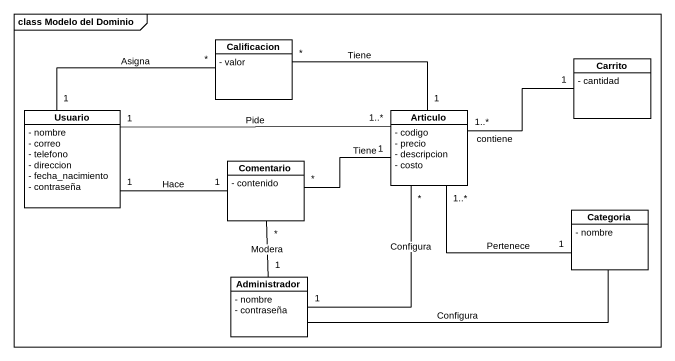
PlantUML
@startuml
mainframe class Modelo del Dominio
hide circle
hide empty members
skinparam classAttributeIconSize 0
class Calificacion {
  - valor
}
class Carrito {
  - cantidad
}
class Usuario {
  - nombre
  - correo
  - telefono
  - direccion
  - fecha_nacimiento
  - contraseña
}
class Articulo {
  - codigo
  - precio
  - descripcion
  - costo
}
class Comentario {
  - contenido
}
class Categoria {
  - nombre
}
class Administrador {
  - nombre
  - contraseña
}
Calificacion "*" -right- "1" Articulo : Tiene
Carrito "1" -left- "1..*" Articulo : contiene
Usuario "1" -right- "*" Calificacion : Asigna
Usuario "1" -right- "1..*" Articulo : Pide
Articulo "1..*" -right- "1" Categoria : Pertenece
Comentario "1" -left- "1" Usuario : Hace
Comentario "*" -right- "1" Articulo : Tiene
Administrador "1" -up- "*" Articulo : Configura
Administrador "1" -up- "*" Comentario : Modera
Administrador -right- Categoria : Configura
@enduml
